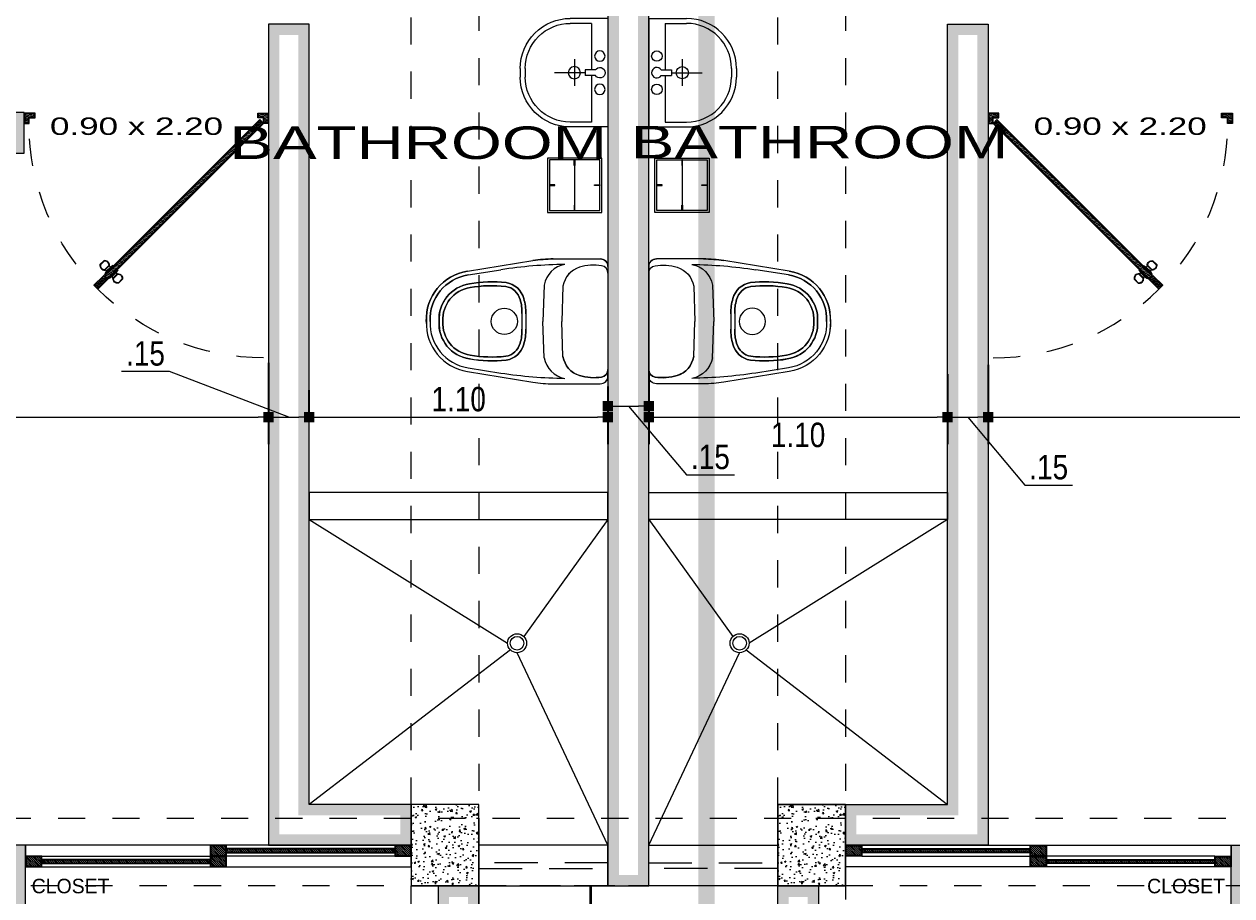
# Model space of a CAD drawing. Header units: millimetres. Extents: x 1555 to 3397, y 790 to 1592.
# Drawn here: x 1658.92 to 1663.368, y 800.797 to 804.008 of the extents above; entities that cross this region are included whole.
import ezdxf
from ezdxf.enums import TextEntityAlignment as Align

# ---------------------------------------------------------------- set-up
doc = ezdxf.new("R2010")
doc.units = ezdxf.units.MM
for name, pattern in [('ACAD_ISO10W100', [18.5, 12, -3, 0.5, -3]), ('DASHDOT', [1, 0.5, -0.25, 0, -0.25]), ('HIDDEN2', [4.7625, 3.175, -1.5875]), ('RAYITAS', [0.375, 0.25, -0.125])]:
    doc.linetypes.add(name, pattern=pattern)
doc.layers.get('0').update_dxf_attribs({"lineweight": 5})
doc.layers.get('Defpoints').update_dxf_attribs({"lineweight": 5})
for name, color, linetype, lineweight in [('0-Columna', 253, 'Continuous', 13), ('0-Hach de Muro Alto', 145, 'Continuous', 5), ('0-Muro Alto', 145, 'Continuous', 5), ('02', 2, 'Continuous', 5), ('COTA', 250, 'Continuous', 9), ('COTA INTERIOE', 22, 'Continuous', 9), ('INFRA', 252, 'Continuous', 0), ('NOMBRES', 7, 'Continuous', 0), ('PROYECCION', 147, 'RAYITAS', 9), ('PUERTAS', 57, 'Continuous', 9), ('SIMBOLO CORTES', 10, 'DASHDOT', 5), ('TEXT2', 7, 'Continuous', 9), ('TEXTURAS ACHURADOS', 47, 'Continuous', 5), ('ventana alta', 141, 'HIDDEN2', 18)]:
    doc.layers.add(name, color=color, linetype=linetype, lineweight=lineweight)
for name, color, linetype, lineweight, true_color in [('1 numeracion puertas ventanas', 7, 'Continuous', 9, 0x504a45), ('APARATOS-SANITARIOS-02', 7, 'Continuous', 13, 0x474e45), ('HALL DE CLOSET', 7, 'Continuous', 5, 0x474e45), ('PISO', 7, 'Continuous', 9, 0x919479), ('PROYECCION DE VIGA', 7, 'HIDDEN2', 9, 0xd4bc9d), ('PUERTAS 02', 7, 'Continuous', 5, 0x764e52), ('RELLENO DE MURO CORTE', 7, 'Continuous', 5, 0x5b605f)]:
    doc.layers.add(name, color=color, linetype=linetype, lineweight=lineweight, true_color=true_color)
doc.styles.add('DETALLES', font='techl___.ttf')
doc.styles.add('ROMAND', font='', dxfattribs={"height": 2})
doc.styles.add('TEXTO-AMBIENTES', font='GOTHIC.TTF', dxfattribs={"width": 1.5, "height": 0.125})
doc.styles.get('ROMAND').set_extended_font_data('Air Conditioner')
doc.dimstyles.new('50$0', dxfattribs={"dimscale": 0, "dimtxt": 0.09, "dimasz": 0.038, "dimexe": 0.1, "dimexo": 0.05, "dimgap": 0.02, "dimtad": 2, "dimtih": 1, "dimtoh": 1, "dimlfac": -1, "dimzin": 4, "dimdsep": 46, "dimtxsty": 'DETALLES', "dimblk": 'BOXFILLED', "dimcen": 2.5, "dimclrd": 256, "dimclre": 256, "dimclrt": 256, "dimazin": 0, "dimtfac": 1, "dimtmove": 0, "dimatfit": 2, "dimldrblk": 'DOT', "dimfxl": 0.2, "dimfxlon": 1, "dimtolj": 1, "dimtzin": 0, "dimlwd": -1, "dimarcsym": 0})
pattern_1 = [(315, (2541.9403627, 1740.201498), (-0.003535533906, -0.003535533906), [])]
pattern_2 = [(135, (2539.854621, 2397.287811), (0.003535533906, 0.003535533906), [])]
pattern_3 = [(315, (2542.6203627, 1740.201498), (-0.003535533906, -0.003535533906), [])]
pattern_4 = [(315, (2543.3003627, 1740.241498), (-0.003535533906, -0.003535533906), [])]

# ---------------------------------------------------------------- blocks, each defined once
blk = doc.blocks.new('A$C4689712F')
at = {"layer": 'RELLENO DE MURO CORTE'}
h = blk.add_hatch(dxfattribs=at)
h.set_pattern_fill('_USER', color=256, scale=0.004, angle=195, style=0, pattern_type=0)
h.set_pattern_definition([(195, (-171.6748232, -35.353283), (0.00103527618, -0.003863703305), [])])
h.paths.add_polyline_path([(0.4187, 0.0546), (0.4045, 0.0404), (0.4399, 0.0051), (0.454, 0.0192)])
edge = h.paths.add_edge_path()
edge.add_arc((0.454, 0.0192), 0.864, 135.6632, 136.3264)
edge.add_line((-0.1709, 0.6158), (-0.1357, 0.5806))
edge.add_line((-0.1357, 0.5806), (-0.1215, 0.5948))
edge.add_line((-0.1215, 0.5948), (-0.1569, 0.6301))
edge.add_line((-0.1569, 0.6301), (-0.164, 0.623))
h = blk.add_hatch(dxfattribs=at)
h.set_pattern_fill('_USER', color=256, scale=0.005, angle=195, style=0, pattern_type=0)
h.set_pattern_definition([(195, (-171.674823, -35.353283), (0.00129409523, -0.00482962913), [])])
h.paths.add_polyline_path([(-0.1215, 0.5905), (-0.1314, 0.5806), (0.4045, 0.0447), (0.4144, 0.0546)])
h = blk.add_hatch(dxfattribs=at)
h.set_pattern_fill('_USER', color=256, scale=0.005, angle=195, style=0, pattern_type=0)
h.set_pattern_definition([(195, (-171.667752, -35.346212), (0.00129409523, -0.00482962913), [])])
h.paths.add_polyline_path([(0.4695, 0.0167), (0.4565, 0.0167), (0.4565, -0.0033), (0.4345, -0.0033), (0.4345, -0.0163), (0.4695, -0.0163)])
h.paths.add_polyline_path([(-0.4255, 0.0167), (-0.4125, 0.0167), (-0.4125, -0.0033), (-0.3905, -0.0033), (-0.3905, -0.0163), (-0.4255, -0.0163)])
at = {"layer": 'PUERTAS', "linetype": 'HIDDEN2', "ltscale": 0.012}
blk.add_lwpolyline([(0.454, 0.8832, 0.414214), (-0.41, 0.0192), (-0.41, -0.0008), (-0.41, -0.0008)], format="xyb", dxfattribs=at)
at = {"layer": 'PUERTAS'}
for points in [[(-0.1215, 0.5948), (-0.1357, 0.5806), (0.4045, 0.0404), (0.4187, 0.0546)], [(-0.0834, 0.5591), (-0.1147, 0.5904), (-0.116, 0.5892), (-0.0847, 0.5579)], [(-0.105, 0.5845), (-0.1147, 0.5904), (-0.0834, 0.5591), (-0.0894, 0.5689)], [(-0.0853, 0.5742), (-0.0997, 0.5886), (-0.1044, 0.5839), (-0.09, 0.5695)], [(-0.1001, 0.5425), (-0.1314, 0.5738), (-0.1301, 0.5751), (-0.0988, 0.5438)], [(-0.1254, 0.5641), (-0.1314, 0.5738), (-0.1001, 0.5425), (-0.1098, 0.5485)], [(-0.1151, 0.5444), (-0.1295, 0.5588), (-0.1248, 0.5635), (-0.1104, 0.5491)], [(-0.428, 0.0192), (-0.41, 0.0192), (-0.41, -0.0008), (-0.388, -0.0008), (-0.388, -0.0188), (-0.428, -0.0188)], [(0.472, 0.0192), (0.454, 0.0192), (0.454, -0.0008), (0.432, -0.0008), (0.432, -0.0188), (0.472, -0.0188)]]:
    blk.add_lwpolyline(points, close=True, dxfattribs=at)
for points in [[(-0.0801, 0.6078, 0.478386), (-0.1011, 0.59), (-0.0839, 0.5727, 0.478386), (-0.066, 0.5938)], [(-0.1487, 0.5392, -0.478386), (-0.1309, 0.5602), (-0.1137, 0.543, -0.478386), (-0.1347, 0.5251)]]:
    blk.add_lwpolyline(points, format="xyb", close=True, dxfattribs=at)
at = {"layer": 'RELLENO DE MURO CORTE'}
for points in [[(-0.1569, 0.6301), (-0.164, 0.623, 0.002894), (-0.1709, 0.6158), (-0.1357, 0.5806), (-0.1215, 0.5948)], [(-0.081, 0.6062, 0.455015), (-0.0993, 0.5907), (-0.0831, 0.5745, 0.455015), (-0.0677, 0.5929)], [(-0.1471, 0.54, -0.455015), (-0.1316, 0.5584), (-0.1154, 0.5422, -0.455015), (-0.1338, 0.5268)]]:
    blk.add_lwpolyline(points, format="xyb", close=True, dxfattribs=at)
for points in [[(-0.1215, 0.5905), (-0.1314, 0.5806), (0.4045, 0.0447), (0.4144, 0.0546)], [(0.4187, 0.0546), (0.4045, 0.0404), (0.4399, 0.0051), (0.454, 0.0192)], [(-0.4255, 0.0167), (-0.4125, 0.0167), (-0.4125, -0.0033), (-0.3905, -0.0033), (-0.3905, -0.0163), (-0.4255, -0.0163)], [(0.4695, 0.0167), (0.4565, 0.0167), (0.4565, -0.0033), (0.4345, -0.0033), (0.4345, -0.0163), (0.4695, -0.0163)]]:
    blk.add_lwpolyline(points, close=True, dxfattribs=at)
blk = doc.blocks.new('A$C636160EE')
at = {"layer": 'APARATOS-SANITARIOS-02'}
for p, q in [((-0.2017, 0.2411), (-0.2017, 0.1022)), ((0.1983, 0.2411), (-0.2017, 0.2411)), ((-0.2017, 0.2411), (-0.2017, 0.1022)), ((0.1983, 0.2411), (-0.2017, 0.2411)), ((0.1983, 0.2411), (0.1983, 0.1022)), ((0.1983, 0.2411), (0.1983, 0.1022)), ((-0.0117, 0.1803), (-0.1834, 0.1803)), ((-0.1834, 0.1803), (-0.1834, 0.1022)), ((-0.0117, 0.1803), (-0.1834, 0.1803)), ((-0.1834, 0.1803), (-0.1834, 0.1022)), ((-0.0117, 0.1946), (-0.0117, 0.1573)), ((-0.0117, 0.1946), (-0.0117, 0.1573)), ((0.0083, 0.1946), (0.0083, 0.1573)), ((0.0083, 0.1946), (0.0083, 0.1573)), ((0.1801, 0.1803), (0.0083, 0.1803)), ((0.1801, 0.1803), (0.0083, 0.1803)), ((0.1801, 0.1803), (0.1801, 0.1022)), ((0.1801, 0.1803), (0.1801, 0.1022)), ((0.0083, 0.1573), (-0.0117, 0.1573)), ((0.0083, 0.1573), (-0.0117, 0.1573)), ((-0.0017, 0.1573), (-0.0017, 0.0436)), ((-0.0017, 0.1573), (-0.0017, 0.0436)), ((0.0476, 0.1173), (-0.0506, 0.1173)), ((0.0476, 0.1173), (-0.0506, 0.1173)), ((0.0143, -0.0635), (-0.0177, -0.0635)), ((0.0143, -0.0635), (-0.0177, -0.0635)), ((0.0143, -0.0818), (-0.0177, -0.0818)), ((0.0143, -0.0818), (-0.0177, -0.0818))]:
    blk.add_line(p, q, dxfattribs=at)
for centre, radius in [((-0.063, 0.2111), 0.0193), ((-0.063, 0.2111), 0.0193), ((0.0596, 0.2111), 0.0193), ((0.0596, 0.2111), 0.0193), ((-0.0017, 0.1173), 0.0225), ((-0.0017, 0.1173), 0.0225)]:
    blk.add_circle(centre, radius, dxfattribs=at)
for centre, radius, start, end in [((-0.0017, 0.2111), 0.0193, 301.3084, 238.6916), ((-0.0017, 0.2111), 0.0193, 301.3084, 238.6916), ((-0.0177, 0.1022), 0.184, 180, 270), ((-0.0177, 0.1022), 0.184, 180, 270), ((-0.0177, 0.1022), 0.1657, 180, 270), ((-0.0177, 0.1022), 0.1657, 180, 270), ((0.0143, 0.1022), 0.184, 270, 0), ((0.0143, 0.1022), 0.1657, 270, 0), ((0.0143, 0.1022), 0.184, 270, 0), ((0.0143, 0.1022), 0.1657, 270, 0)]:
    blk.add_arc(centre, radius, start, end, dxfattribs=at)
blk = doc.blocks.new('A$C16A53140')
at = {"layer": 'APARATOS-SANITARIOS-02'}
for p, q in [((-0.2054, 0.5378), (-0.181, 0.5378)), ((-0.181, 0.5378), (0.1737, 0.5378)), ((-0.181, 0.5378), (0.1737, 0.5378)), ((0.1981, 0.5378), (0.1737, 0.5378)), ((-0.2337, 0.3363), (-0.2337, 0.5095)), ((0.2263, 0.3363), (0.2263, 0.5095)), ((-0.1336, 0.3721), (-0.0037, 0.3676)), ((0.1263, 0.3721), (-0.0037, 0.3676)), ((-0.1375, 0.303), (-0.0037, 0.2984)), ((0.1302, 0.303), (-0.0037, 0.2984)), ((-0.1886, 0.0203), (-0.2276, 0.261)), ((-0.0318, 0.235), (-0.0037, 0.235)), ((-0.0037, 0.235), (0.0245, 0.235)), ((0.1812, 0.0203), (0.2203, 0.261)), ((-0.0321, 0.2209), (0.0248, 0.2209)), ((-0.1746, 0.0225), (-0.1941, 0.1429)), ((0.1673, 0.0225), (0.1868, 0.1429))]:
    blk.add_line(p, q, dxfattribs=at)
for points in [[(-0.0037, -0.1312, -0.382405), (-0.1886, 0.0203), (-0.2276, 0.261, -0.040213), (-0.2337, 0.3363), (-0.2337, 0.5095, -0.414214), (-0.2054, 0.5378), (-0.181, 0.5378)], [(-0.181, 0.5378, 0.364314), (-0.2088, 0.5144, 0.112271), (-0.2033, 0.433, 0.278416), (-0.1336, 0.3721), (-0.0037, 0.3676)], [(-0.0037, -0.1312, 0.382405), (0.1812, 0.0203), (0.2203, 0.261, 0.040213), (0.2263, 0.3363), (0.2263, 0.5095, 0.414214), (0.1981, 0.5378), (0.1737, 0.5378)], [(0.1737, 0.5378, -0.364314), (0.2015, 0.5144, -0.112271), (0.196, 0.433, -0.278416), (0.1263, 0.3721), (-0.0037, 0.3676)], [(-0.0037, -0.117, -0.383569), (-0.1746, 0.0225), (-0.1941, 0.1429)], [(-0.0037, -0.117, 0.383569), (0.1673, 0.0225), (0.1868, 0.1429)]]:
    blk.add_lwpolyline(points, format="xyb", dxfattribs=at)
for points in [[(-0.1375, 0.303), (-0.0037, 0.2984)], [(0.1302, 0.303), (-0.0037, 0.2984)]]:
    blk.add_lwpolyline(points, dxfattribs=at)
for points in [[(-0.0037, -0.0842, -0.3863), (-0.1421, 0.0275, -0.069564), (-0.1464, 0.1631, -0.301962), (-0.0877, 0.2276, -0.087243), (-0.0318, 0.235), (-0.0037, 0.235), (0.0245, 0.235, -0.087243), (0.0804, 0.2276, -0.301962), (0.1391, 0.1631, -0.069564), (0.1348, 0.0275, -0.3863)], [(-0.0037, -0.07, -0.388576), (-0.1281, 0.0298, -0.069453), (-0.1324, 0.1613, -0.302408), (-0.0838, 0.2141, -0.08847), (-0.0321, 0.2209), (0.0248, 0.2209, -0.08847), (0.0765, 0.2141, -0.302408), (0.1251, 0.1613, -0.069453), (0.1208, 0.0298, -0.388576)]]:
    blk.add_lwpolyline(points, format="xyb", close=True, dxfattribs=at)
blk.add_circle((-0.0037, 0.1561), 0.0484, dxfattribs=at)
blk.add_circle((-0.0037, 0.1561), 0.0484, dxfattribs=at)
for centre, radius, start, end in [((-0.2054, 0.5095), 0.0282, 90, 180), ((-0.181, 0.5095), 0.0282, 90, 170.0695), ((0.1737, 0.5095), 0.0282, 9.9305, 90), ((0.1981, 0.5095), 0.0282, 0, 90), ((-0.0271, 0.4858), 0.1839, 171.0536, 196.677), ((0.0198, 0.4858), 0.1839, 343.323, 8.9464), ((-0.118, 0.4603), 0.0896, 197.721, 259.9531), ((0.1106, 0.4603), 0.0896, 280.0469, 342.279), ((-0.1213, 0.3954), 0.0938, 190.1726, 260.0286), ((1.5761, 0.4075), 1.7899, 180.9172, 188.4996), ((-0.1213, 0.3954), 0.0938, 190.1726, 260.0286), ((1.5761, 0.4075), 1.7899, 180.9172, 188.4996), ((0.114, 0.3954), 0.0938, 279.9714, 349.8274), ((0.114, 0.3954), 0.0938, 279.9714, 349.8274), ((-1.5835, 0.4075), 1.7899, 351.5004, 359.0828), ((-1.5835, 0.4075), 1.7899, 351.5004, 359.0828), ((0.2368, 0.3363), 0.4704, 180, 189.2113), ((-0.2441, 0.3363), 0.4704, 350.7887, 0), ((-0.0685, 0.1512), 0.0788, 104.1018, 171.3111), ((-0.0387, 0.0724), 0.1628, 87.5575, 107.5015), ((0.0314, 0.0724), 0.1628, 72.4985, 92.4425), ((0.0612, 0.1512), 0.0788, 8.6889, 75.8982), ((-0.0685, 0.1512), 0.0647, 103.7408, 171.0438), ((-0.0387, 0.0724), 0.1487, 87.4441, 107.6672), ((0.0314, 0.0724), 0.1487, 72.3328, 92.5559), ((0.0612, 0.1512), 0.0647, 8.9562, 76.2592), ((0.3405, 0.1108), 0.4897, 173.8689, 189.7863), ((0.3405, 0.1108), 0.4756, 173.9085, 189.8005), ((-0.3479, 0.1108), 0.4756, 350.1995, 6.0915), ((-0.3479, 0.1108), 0.4897, 350.2137, 6.1311), ((-0.0115, 0.0478), 0.1791, 188.8141, 272.5226), ((-0.0115, 0.0478), 0.165, 188.7975, 272.7385), ((-0.0114, 0.0479), 0.1323, 188.848, 273.3342), ((-0.0114, 0.0479), 0.1182, 188.7932, 273.7329), ((0.004, 0.0479), 0.1182, 266.2671, 351.2068), ((0.004, 0.0479), 0.1323, 266.6658, 351.152), ((0.0042, 0.0478), 0.165, 267.2615, 351.2025), ((0.0042, 0.0478), 0.1791, 267.4774, 351.1859)]:
    blk.add_arc(centre, radius, start, end, dxfattribs=at)
blk = doc.blocks.new('TACHO DE BASURA')
blk.add_line((300.6657, 262.6023), (300.6657, 262.7483))
for points in [[(300.5657, 262.7753), (300.7657, 262.7753), (300.7657, 262.5753), (300.5657, 262.5753)], [(300.5727, 262.7683), (300.7587, 262.7683), (300.7587, 262.5823), (300.5727, 262.5823)], [(300.6669, 262.7683), (300.6669, 262.7483), (300.6646, 262.7483), (300.6646, 262.7683)], [(300.5727, 262.6765), (300.5927, 262.6765), (300.5927, 262.6742), (300.5727, 262.6742)], [(300.7587, 262.6765), (300.7387, 262.6765), (300.7387, 262.6742), (300.7587, 262.6742)], [(300.6669, 262.5823), (300.6669, 262.6023), (300.6646, 262.6023), (300.6646, 262.5823)]]:
    blk.add_lwpolyline(points, close=True)
blk = doc.blocks.new('_BOXFILLED')
at = {"color": 0, "linetype": 'ByBlock'}
blk.add_line((-0.5, 0), (-1, 0), dxfattribs=at)
blk.add_solid([(-0.5, 0.5), (0.5, 0.5), (-0.5, -0.5), (0.5, -0.5)], dxfattribs=at)
blk = doc.blocks.new('*D560')
at = {"layer": 'COTA INTERIOE', "lineweight": -2, "transparency": 16777216}
for p, q in [((1656.7952, 802.7603), (1656.7952, 802.4603)), ((1659.8202, 802.7603), (1659.8202, 802.4603))]:
    blk.add_line(p, q, dxfattribs=at)
at = {"layer": 'COTA INTERIOE', "transparency": 16777216}
blk.add_line((1656.8332, 802.5603), (1659.7822, 802.5603), dxfattribs=at)
at = {"layer": 'Defpoints', "color": 0, "transparency": 16777216}
for p in [(1656.7952, 802.8926), (1659.8202, 802.8926), (1659.8202, 802.5603)]:
    blk.add_point(p, dxfattribs=at)
at = {"layer": 'COTA INTERIOE', "transparency": 16777216, "xscale": 0.038, "yscale": 0.038, "zscale": 0.038, "rotation": 180}
blk.add_blockref('_BOXFILLED', (1656.7952, 802.5603), dxfattribs=at)
at = {"layer": 'COTA INTERIOE', "transparency": 16777216, "xscale": 0.038, "yscale": 0.038, "zscale": 0.038}
blk.add_blockref('_BOXFILLED', (1659.8202, 802.5603), dxfattribs=at)
at = {"layer": 'COTA INTERIOE', "transparency": 16777216, "insert": (1658.3077, 802.4933), "char_height": 0.09, "attachment_point": 5, "style": 'DETALLES'}
blk.add_mtext('\\A1;3.0250', dxfattribs=at)
blk = doc.blocks.new('_Dot')
at = {"layer": '02', "color": 0, "lineweight": -2}
blk.add_line((-0.5, 0), (-1, 0), dxfattribs=at)
at = {"layer": '02', "color": 0, "const_width": 0.5}
blk.add_lwpolyline([(-0.25, 0, 1), (0.25, 0, 1)], format="xyb", close=True, dxfattribs=at)
blk = doc.blocks.new('*D561')
at = {"layer": 'COTA INTERIOE', "lineweight": -2, "transparency": 16777216}
for p, q in [((1659.8202, 802.7603), (1659.8202, 802.4603)), ((1659.9702, 802.5603), (1659.9702, 802.6603))]:
    blk.add_line(p, q, dxfattribs=at)
at = {"layer": 'COTA INTERIOE', "transparency": 16777216}
for p, q in [((1659.4552, 802.7286), (1659.2787, 802.7286)), ((1659.8952, 802.5603), (1659.4552, 802.7286)), ((1659.8582, 802.5603), (1659.9322, 802.5603))]:
    blk.add_line(p, q, dxfattribs=at)
at = {"layer": 'Defpoints', "color": 0, "transparency": 16777216}
for p in [(1659.8202, 802.8926), (1659.9702, 802.5603), (1659.9702, 802.5551)]:
    blk.add_point(p, dxfattribs=at)
at = {"layer": 'COTA INTERIOE', "transparency": 16777216, "xscale": 0.038, "yscale": 0.038, "zscale": 0.038, "rotation": 180}
blk.add_blockref('_BOXFILLED', (1659.8202, 802.5603), dxfattribs=at)
at = {"layer": 'COTA INTERIOE', "transparency": 16777216, "xscale": 0.038, "yscale": 0.038, "zscale": 0.038}
blk.add_blockref('_BOXFILLED', (1659.9702, 802.5603), dxfattribs=at)
at = {"layer": 'COTA INTERIOE', "transparency": 16777216, "insert": (1659.367, 802.7946), "char_height": 0.09, "attachment_point": 5, "style": 'DETALLES'}
blk.add_mtext('\\A1;.15', dxfattribs=at)
blk = doc.blocks.new('*D562')
at = {"layer": 'COTA INTERIOE', "lineweight": -2, "transparency": 16777216}
for p, q in [((1659.9702, 802.5603), (1659.9702, 802.6603)), ((1661.0702, 802.6331), (1661.0702, 802.4603))]:
    blk.add_line(p, q, dxfattribs=at)
at = {"layer": 'COTA INTERIOE', "transparency": 16777216}
blk.add_line((1660.0082, 802.5603), (1661.0322, 802.5603), dxfattribs=at)
at = {"layer": 'Defpoints', "color": 0, "transparency": 16777216}
for p in [(1661.0702, 802.6831), (1659.9702, 802.5551), (1661.0702, 802.5603)]:
    blk.add_point(p, dxfattribs=at)
at = {"layer": 'COTA INTERIOE', "transparency": 16777216, "xscale": 0.038, "yscale": 0.038, "zscale": 0.038, "rotation": 180}
blk.add_blockref('_BOXFILLED', (1659.9702, 802.5603), dxfattribs=at)
at = {"layer": 'COTA INTERIOE', "transparency": 16777216, "xscale": 0.038, "yscale": 0.038, "zscale": 0.038}
blk.add_blockref('_BOXFILLED', (1661.0702, 802.5603), dxfattribs=at)
at = {"layer": 'COTA INTERIOE', "transparency": 16777216, "insert": (1660.5202, 802.6262), "char_height": 0.09, "attachment_point": 5, "style": 'DETALLES'}
blk.add_mtext('\\A1;1.10', dxfattribs=at)
blk = doc.blocks.new('*D563')
at = {"layer": 'COTA INTERIOE', "lineweight": -2, "transparency": 16777216}
for p, q in [((1661.2202, 802.7207), (1661.2202, 802.5009)), ((1661.0702, 802.6737), (1661.0702, 802.5009))]:
    blk.add_line(p, q, dxfattribs=at)
at = {"layer": 'COTA INTERIOE', "transparency": 16777216}
for p, q in [((1661.1082, 802.6009), (1661.1822, 802.6009)), ((1661.1452, 802.6009), (1661.3592, 802.3473)), ((1661.3592, 802.3473), (1661.5357, 802.3473))]:
    blk.add_line(p, q, dxfattribs=at)
at = {"layer": 'Defpoints', "color": 0, "transparency": 16777216}
for p in [(1661.2202, 802.7707), (1661.0702, 802.7237), (1661.2202, 802.6009)]:
    blk.add_point(p, dxfattribs=at)
at = {"layer": 'COTA INTERIOE', "transparency": 16777216, "xscale": 0.038, "yscale": 0.038, "zscale": 0.038, "rotation": 180}
blk.add_blockref('_BOXFILLED', (1661.0702, 802.6009), dxfattribs=at)
at = {"layer": 'COTA INTERIOE', "transparency": 16777216, "xscale": 0.038, "yscale": 0.038, "zscale": 0.038}
blk.add_blockref('_BOXFILLED', (1661.2202, 802.6009), dxfattribs=at)
at = {"layer": 'COTA INTERIOE', "transparency": 16777216, "insert": (1661.4474, 802.4133), "char_height": 0.09, "attachment_point": 5, "style": 'DETALLES'}
blk.add_mtext('\\A1;.15', dxfattribs=at)
blk = doc.blocks.new('*D564')
at = {"layer": 'COTA INTERIOE', "lineweight": -2, "transparency": 16777216}
for p, q in [((1662.3202, 802.7184), (1662.3202, 802.4603)), ((1661.2202, 802.6801), (1661.2202, 802.4603))]:
    blk.add_line(p, q, dxfattribs=at)
at = {"layer": 'COTA INTERIOE', "transparency": 16777216}
blk.add_line((1661.2582, 802.5603), (1662.2822, 802.5603), dxfattribs=at)
at = {"layer": 'Defpoints', "color": 0, "transparency": 16777216}
for p in [(1661.2202, 802.7301), (1662.3202, 802.7684), (1662.3202, 802.5603)]:
    blk.add_point(p, dxfattribs=at)
at = {"layer": 'COTA INTERIOE', "transparency": 16777216, "xscale": 0.038, "yscale": 0.038, "zscale": 0.038, "rotation": 180}
blk.add_blockref('_BOXFILLED', (1661.2202, 802.5603), dxfattribs=at)
at = {"layer": 'COTA INTERIOE', "transparency": 16777216, "xscale": 0.038, "yscale": 0.038, "zscale": 0.038}
blk.add_blockref('_BOXFILLED', (1662.3202, 802.5603), dxfattribs=at)
at = {"layer": 'COTA INTERIOE', "transparency": 16777216, "insert": (1661.7702, 802.4944), "char_height": 0.09, "attachment_point": 5, "style": 'DETALLES'}
blk.add_mtext('\\A1;1.10', dxfattribs=at)
blk = doc.blocks.new('*D565')
at = {"layer": 'COTA INTERIOE', "lineweight": -2, "transparency": 16777216}
for p, q in [((1662.4702, 802.7531), (1662.4702, 802.4603)), ((1662.3202, 802.7184), (1662.3202, 802.4603))]:
    blk.add_line(p, q, dxfattribs=at)
at = {"layer": 'COTA INTERIOE', "transparency": 16777216}
for p, q in [((1662.3582, 802.5603), (1662.4322, 802.5603)), ((1662.3952, 802.5603), (1662.6049, 802.3095)), ((1662.6049, 802.3095), (1662.7814, 802.3095))]:
    blk.add_line(p, q, dxfattribs=at)
at = {"layer": 'Defpoints', "color": 0, "transparency": 16777216}
for p in [(1662.4702, 802.8031), (1662.3202, 802.7684), (1662.4702, 802.5603)]:
    blk.add_point(p, dxfattribs=at)
at = {"layer": 'COTA INTERIOE', "transparency": 16777216, "xscale": 0.038, "yscale": 0.038, "zscale": 0.038, "rotation": 180}
blk.add_blockref('_BOXFILLED', (1662.3202, 802.5603), dxfattribs=at)
at = {"layer": 'COTA INTERIOE', "transparency": 16777216, "xscale": 0.038, "yscale": 0.038, "zscale": 0.038}
blk.add_blockref('_BOXFILLED', (1662.4702, 802.5603), dxfattribs=at)
at = {"layer": 'COTA INTERIOE', "transparency": 16777216, "insert": (1662.6932, 802.3755), "char_height": 0.09, "attachment_point": 5, "style": 'DETALLES'}
blk.add_mtext('\\A1;.15', dxfattribs=at)
blk = doc.blocks.new('*D566')
at = {"layer": 'COTA INTERIOE', "lineweight": -2, "transparency": 16777216}
for p, q in [((1662.4702, 802.7531), (1662.4702, 802.4603)), ((1665.4952, 802.7603), (1665.4952, 802.4603))]:
    blk.add_line(p, q, dxfattribs=at)
at = {"layer": 'COTA INTERIOE', "transparency": 16777216}
blk.add_line((1662.5082, 802.5603), (1665.4572, 802.5603), dxfattribs=at)
at = {"layer": 'Defpoints', "color": 0, "transparency": 16777216}
for p in [(1665.4952, 802.8926), (1662.4702, 802.8031), (1665.4952, 802.5603)]:
    blk.add_point(p, dxfattribs=at)
at = {"layer": 'COTA INTERIOE', "transparency": 16777216, "xscale": 0.038, "yscale": 0.038, "zscale": 0.038, "rotation": 180}
blk.add_blockref('_BOXFILLED', (1662.4702, 802.5603), dxfattribs=at)
at = {"layer": 'COTA INTERIOE', "transparency": 16777216, "xscale": 0.038, "yscale": 0.038, "zscale": 0.038}
blk.add_blockref('_BOXFILLED', (1665.4952, 802.5603), dxfattribs=at)
at = {"layer": 'COTA INTERIOE', "transparency": 16777216, "insert": (1663.9827, 802.4933), "char_height": 0.09, "attachment_point": 5, "style": 'DETALLES'}
blk.add_mtext('\\A1;3.0250', dxfattribs=at)

msp = doc.modelspace()

# ---------------------------------------------------------------- hatches: boundary and pattern name
at = {"layer": 'HALL DE CLOSET', "linetype": 'Continuous'}
h = msp.add_hatch(dxfattribs=at)
h.set_pattern_fill('_USER', color=256, scale=0.005, angle=585, style=0, pattern_type=0)
h.set_pattern_definition(pattern_2)
h.paths.add_polyline_path([(1658.98718, 800.92872), (1658.98718, 800.91772), (1659.60318, 800.91772), (1659.60318, 800.92872)])
h.paths.add_polyline_path([(1660.28318, 800.95772), (1660.28318, 800.96872), (1659.66718, 800.96872), (1659.66718, 800.95772)])
h = msp.add_hatch(dxfattribs=at)
h.set_pattern_fill('_USER', color=256, scale=0.005, angle=585, style=0, pattern_type=0)
h.set_pattern_definition(pattern_2)
h.paths.add_polyline_path([(1659.60768, 800.94572), (1659.60768, 800.98072), (1659.66268, 800.98072), (1659.66268, 800.94572)])
h = msp.add_hatch(dxfattribs=at)
h.set_pattern_fill('_USER', color=256, scale=0.005, angle=585, style=0, pattern_type=0)
h.set_pattern_definition(pattern_2)
h.paths.add_polyline_path([(1663.30318, 800.92872), (1663.30318, 800.91772), (1662.68718, 800.91772), (1662.68718, 800.92872)])
h.paths.add_polyline_path([(1662.00718, 800.95772), (1662.00718, 800.96872), (1662.62318, 800.96872), (1662.62318, 800.95772)])
h = msp.add_hatch(dxfattribs=at)
h.set_pattern_fill('_USER', color=256, scale=0.005, angle=585, style=0, pattern_type=0)
h.set_pattern_definition(pattern_2)
h.paths.add_polyline_path([(1662.68268, 800.94572), (1662.68268, 800.98072), (1662.62768, 800.98072), (1662.62768, 800.94572)])
h = msp.add_hatch(dxfattribs=at)
h.set_pattern_fill('_USER', color=256, scale=0.005, angle=585, style=0, pattern_type=0)
h.set_pattern_definition(pattern_3)
h.paths.add_polyline_path([(1659.60768, 800.90572), (1659.60768, 800.94072), (1659.66268, 800.94072), (1659.66268, 800.90572)])
h = msp.add_hatch(dxfattribs=at)
h.set_pattern_fill('_USER', color=256, scale=0.005, angle=585, style=0, pattern_type=0)
h.set_pattern_definition(pattern_3)
h.paths.add_polyline_path([(1662.68268, 800.90572), (1662.68268, 800.94072), (1662.62768, 800.94072), (1662.62768, 800.90572)])
at = {"layer": 'INFRA', "linetype": 'Continuous'}
h = msp.add_hatch(dxfattribs=at)
h.set_pattern_fill('_USER', color=256, scale=0.005, angle=585, style=0, pattern_type=0)
h.set_pattern_definition(pattern_4)
h.paths.add_polyline_path([(1660.28768, 800.94572), (1660.28768, 800.98072), (1660.34268, 800.98072), (1660.34268, 800.94572)])
h = msp.add_hatch(dxfattribs=at)
h.set_pattern_fill('_USER', color=256, scale=0.005, angle=585, style=0, pattern_type=0)
h.set_pattern_definition(pattern_4)
h.paths.add_polyline_path([(1662.00268, 800.94572), (1662.00268, 800.98072), (1661.94768, 800.98072), (1661.94768, 800.94572)])
h = msp.add_hatch(dxfattribs=at)
h.set_pattern_fill('_USER', color=256, scale=0.005, angle=585, style=0, pattern_type=0)
h.set_pattern_definition(pattern_1)
h.paths.add_polyline_path([(1658.92768, 800.90572), (1658.92768, 800.94072), (1658.98268, 800.94072), (1658.98268, 800.90572)])
h = msp.add_hatch(dxfattribs=at)
h.set_pattern_fill('_USER', color=256, scale=0.005, angle=585, style=0, pattern_type=0)
h.set_pattern_definition(pattern_1)
h.paths.add_polyline_path([(1663.36268, 800.90572), (1663.36268, 800.94072), (1663.30768, 800.94072), (1663.30768, 800.90572)])
at = {"layer": 'TEXTURAS ACHURADOS'}
h = msp.add_hatch(dxfattribs=at)
h.set_pattern_fill('CONCRET3', color=256, scale=0.00882, angle=360, pattern_type=2)
h.set_pattern_definition([(50, (1706.1599, 769.234366), (0.06326235, -0.00553474), [0.006615, -0.072765]), (355, (1706.1599, 769.234366), (-0.01223787, 0.066343346), [0.005292, -0.058212]), (100.4514, (1706.16517, 769.233904), (0.05102453, 0.06080857), [0.005621885, -0.061840734]), (46.1842, (1706.1599, 769.252006), (0.09413066, -0.01459878), [0.0099225, -0.1091475]), (96.6356, (1706.16774, 769.25079), (0.08243725, 0.0859172), [0.00843283, -0.09276109]), (351.1842, (1706.1599, 769.25201), (0.08243718, 0.08591726), [0.007938, -0.087318]), (21, (1706.16872, 769.247596), (0.0526472, -0.035510986), [0.006615, -0.072765]), (326, (1706.16872, 769.247596), (0.02146041, 0.063958234), [0.005292, -0.058212]), (71.4514, (1706.173107, 769.244636), (0.074107636, 0.02844719), [0.005621885, -0.061840734]), (37.5, (1706.1599, 769.234366), (0.001072499, 0.029361238), [0, -0.0575064, 0, -0.059094, 0, -0.0584325]), (7.5, (1706.1599, 769.234366), (0.023202733, 0.034787113), [0, -0.0336924, 0, -0.0561834, 0, -0.0222705]), (327.5, (1706.14023, 769.234366), (0.047083139, -0.00198934), [0, -0.02205, 0, -0.068796, 0, -0.091287]), (317.5, (1706.13141, 769.234366), (0.05143702, 0.00882926), [0, -0.028665, 0, -0.0456876, 0, -0.064827])])
h.paths.add_polyline_path([(1660.34518, 801.13322), (1660.59518, 801.13322), (1660.59518, 800.83322), (1660.34518, 800.83322)])
h = msp.add_hatch(dxfattribs=at)
h.set_pattern_fill('CONCRET3', color=256, scale=0.00882, angle=360, pattern_type=2)
h.set_pattern_definition([(50, (1707.5099, 769.234366), (0.06326235, -0.00553474), [0.006615, -0.072765]), (355, (1707.5099, 769.234366), (-0.01223787, 0.066343346), [0.005292, -0.058212]), (100.4514, (1707.51517, 769.233904), (0.05102453, 0.06080857), [0.005621885, -0.061840734]), (46.1842, (1707.5099, 769.252006), (0.09413066, -0.01459878), [0.0099225, -0.1091475]), (96.6356, (1707.51774, 769.25079), (0.08243725, 0.0859172), [0.00843283, -0.09276109]), (351.1842, (1707.5099, 769.25201), (0.08243718, 0.08591726), [0.007938, -0.087318]), (21, (1707.51872, 769.247596), (0.0526472, -0.035510986), [0.006615, -0.072765]), (326, (1707.51872, 769.247596), (0.02146041, 0.063958234), [0.005292, -0.058212]), (71.4514, (1707.523107, 769.244636), (0.074107636, 0.02844719), [0.005621885, -0.061840734]), (37.5, (1707.5099, 769.234366), (0.001072499, 0.029361238), [0, -0.0575064, 0, -0.059094, 0, -0.0584325]), (7.5, (1707.5099, 769.234366), (0.023202733, 0.034787113), [0, -0.0336924, 0, -0.0561834, 0, -0.0222705]), (327.5, (1707.49023, 769.234366), (0.047083139, -0.00198934), [0, -0.02205, 0, -0.068796, 0, -0.091287]), (317.5, (1707.48141, 769.234366), (0.05143702, 0.00882926), [0, -0.028665, 0, -0.0456876, 0, -0.064827])])
h.paths.add_polyline_path([(1661.69518, 801.13322), (1661.94518, 801.13322), (1661.94518, 800.83322), (1661.69518, 800.83322)])

# ---------------------------------------------------------------- linework, layer by layer
at = {"layer": '0-Columna'}
for points in [[(1660.59518, 801.13322), (1660.34518, 801.13322), (1660.34518, 800.83322), (1660.59518, 800.83322)], [(1661.94518, 801.13322), (1661.69518, 801.13322), (1661.69518, 800.83322), (1661.94518, 800.83322)], [(1661.69518, 801.13322), (1661.94518, 801.13322), (1661.94518, 800.83322), (1661.69518, 800.83322)]]:
    msp.add_lwpolyline(points, close=True, dxfattribs=at)
at = {"layer": '0-Hach de Muro Alto', "const_width": 0.04}
for points in [[(1661.20018, 804.72822), (1661.67518, 804.72822), (1661.67518, 804.83822), (1661.20018, 804.83822), (1661.20018, 805.65322), (1662.20018, 805.65322), (1662.20018, 805.76322), (1660.09018, 805.76322), (1660.09018, 805.65322), (1661.09018, 805.65322), (1661.09018, 804.83822), (1660.61518, 804.83822), (1660.61518, 804.72822), (1661.09018, 804.72822), (1661.09018, 800.85322), (1661.20018, 800.85322)], [(1658.90018, 803.66322), (1656.77518, 803.66322), (1656.77518, 804.66322), (1656.66518, 804.66322), (1656.66518, 801.15322), (1656.77518, 801.15322), (1656.77518, 803.55322), (1658.90018, 803.55322)], [(1659.95018, 803.98822), (1659.84018, 803.98822), (1659.84018, 801.00322), (1660.32518, 801.00322), (1660.32518, 801.11322), (1659.95018, 801.11322)], [(1662.34018, 803.98822), (1662.45018, 803.98822), (1662.45018, 801.00322), (1661.96518, 801.00322), (1661.96518, 801.11322), (1662.34018, 801.11322)], [(1660.57518, 800.81322), (1660.46518, 800.81322), (1660.46518, 800.46322), (1658.90518, 800.46322), (1658.90518, 800.96322), (1658.79518, 800.96322), (1658.79518, 800.35322), (1660.57518, 800.35322)], [(1661.71518, 800.81322), (1661.82518, 800.81322), (1661.82518, 800.46322), (1663.38518, 800.46322), (1663.38518, 800.96322), (1663.49518, 800.96322), (1663.49518, 800.35322), (1661.71518, 800.35322)]]:
    msp.add_lwpolyline(points, close=True, dxfattribs=at)
at = {"layer": '0-Muro Alto'}
for p, q in [((1660.34518, 800.98322), (1658.92518, 800.98322)), ((1661.94518, 800.98322), (1663.36518, 800.98322)), ((1661.94518, 800.98322), (1663.36518, 800.98322))]:
    msp.add_line(p, q, dxfattribs=at)
for points in [[(1661.22018, 804.70822), (1661.69518, 804.70822), (1661.69518, 804.85822), (1661.22018, 804.85822), (1661.22018, 805.63322), (1662.22018, 805.63322), (1662.22018, 805.78322), (1660.07018, 805.78322), (1660.07018, 805.63322), (1661.07018, 805.63322), (1661.07018, 804.85822), (1660.59518, 804.85822), (1660.59518, 804.70822), (1661.07018, 804.70822), (1661.07018, 800.83322), (1661.22018, 800.83322)], [(1658.92018, 803.68322), (1656.79518, 803.68322), (1656.79518, 804.68322), (1656.64518, 804.68322), (1656.64518, 801.13322), (1656.79518, 801.13322), (1656.79518, 803.53322), (1658.92018, 803.53322)], [(1659.97018, 804.00822), (1659.82018, 804.00822), (1659.82018, 800.98322), (1660.34518, 800.98322), (1660.34518, 801.13322), (1659.97018, 801.13322)], [(1662.32018, 804.00822), (1662.47018, 804.00822), (1662.47018, 800.98322), (1661.94518, 800.98322), (1661.94518, 801.13322), (1662.32018, 801.13322)], [(1661.07018, 802.28322), (1659.97018, 802.28322), (1659.97018, 802.18322), (1661.07018, 802.18322)], [(1661.22018, 802.28322), (1662.32018, 802.28322), (1662.32018, 802.18322), (1661.22018, 802.18322)], [(1660.59518, 800.83322), (1660.44518, 800.83322), (1660.44518, 800.48322), (1658.92518, 800.48322), (1658.92518, 800.98322), (1658.77518, 800.98322), (1658.77518, 800.33322), (1660.59518, 800.33322)], [(1661.07018, 800.98322), (1660.59518, 800.98322), (1660.59518, 800.83322), (1661.07018, 800.83322)], [(1661.22018, 800.98322), (1661.69518, 800.98322), (1661.69518, 800.83322), (1661.22018, 800.83322)], [(1661.69518, 800.83322), (1661.84518, 800.83322), (1661.84518, 800.48322), (1663.36518, 800.48322), (1663.36518, 800.98322), (1663.51518, 800.98322), (1663.51518, 800.33322), (1661.69518, 800.33322)]]:
    msp.add_lwpolyline(points, close=True, dxfattribs=at)
at = {"layer": '1 numeracion puertas ventanas', "linetype": 'Continuous', "const_width": 0.0108}
msp.add_lwpolyline([(1661.00644, 800.44731), (1661.00644, 800.83322)], dxfattribs=at)
at = {"layer": 'COTA'}
for p, q in [((1660.34518, 800.98322), (1659.07518, 800.98322)), ((1661.94518, 800.98322), (1663.21518, 800.98322))]:
    msp.add_line(p, q, dxfattribs=at)
at = {"layer": 'INFRA', "linetype": 'Continuous'}
for points in [[(1659.66268, 800.98072), (1659.60768, 800.98072), (1659.60768, 800.94572), (1659.66268, 800.94572)], [(1662.62768, 800.98072), (1662.68268, 800.98072), (1662.68268, 800.94572), (1662.62768, 800.94572)], [(1659.66268, 800.94072), (1659.60768, 800.94072), (1659.60768, 800.90572), (1659.66268, 800.90572)], [(1662.62768, 800.94072), (1662.68268, 800.94072), (1662.68268, 800.90572), (1662.62768, 800.90572)]]:
    msp.add_lwpolyline(points, close=True, dxfattribs=at)
at = {"layer": 'PISO', "ltscale": 0.05}
for p, q in [((1659.97018, 802.18322), (1660.70043, 801.72746)), ((1661.07018, 802.18322), (1660.76017, 801.75221)), ((1661.22018, 802.18322), (1661.53019, 801.75221)), ((1662.32018, 802.18322), (1661.58994, 801.72746)), ((1660.71068, 801.70271), (1659.97018, 801.13322)), ((1661.07018, 800.98322), (1660.73543, 801.69246)), ((1661.22018, 800.98322), (1661.55494, 801.69246)), ((1661.57969, 801.70271), (1662.32018, 801.13322))]:
    msp.add_line(p, q, dxfattribs=at)
for centre, radius in [((1660.73543, 801.72746), 0.035), ((1660.73543, 801.72746), 0.025), ((1661.55494, 801.72746), 0.035), ((1661.55494, 801.72746), 0.025)]:
    msp.add_circle(centre, radius, dxfattribs=at)
at = {"layer": 'PROYECCION', "linetype": 'HIDDEN2', "ltscale": 0.02}
msp.add_lwpolyline([(1665.64518, 800.83322), (1665.64518, 800.48322), (1665.04518, 800.48322), (1665.04518, 800.33322), (1661.69518, 800.33322), (1661.69518, 800.83322), (1660.59518, 800.83322), (1660.59518, 800.33322), (1657.24518, 800.33322), (1657.24518, 800.48322), (1656.64518, 800.48322), (1656.64518, 800.83322)], dxfattribs=at)
at = {"layer": 'PROYECCION DE VIGA', "linetype": 'HIDDEN2', "ltscale": 0.03}
for points in [[(1660.34518, 811.88322), (1660.59518, 811.88322), (1660.59518, 800.33322), (1660.34518, 800.33322)], [(1661.69518, 811.88322), (1661.94518, 811.88322), (1661.94518, 800.33322), (1661.69518, 800.33322)], [(1656.64518, 801.08322), (1665.64518, 801.08322), (1665.64518, 800.83322), (1656.64518, 800.83322)]]:
    msp.add_lwpolyline(points, close=True, dxfattribs=at)
at = {"layer": 'PUERTAS', "linetype": 'Continuous'}
for p, q in [((1658.98518, 800.94322), (1659.60518, 800.94322)), ((1660.28518, 800.94322), (1659.66518, 800.94322)), ((1662.00518, 800.94322), (1662.62518, 800.94322)), ((1663.30518, 800.94322), (1662.68518, 800.94322))]:
    msp.add_line(p, q, dxfattribs=at)
for points in [[(1659.66518, 800.98322), (1659.60518, 800.98322), (1659.60518, 800.94322), (1659.66518, 800.94322)], [(1660.28518, 800.95572), (1660.28518, 800.97072), (1659.66518, 800.97072), (1659.66518, 800.95572)], [(1660.28318, 800.95772), (1660.28318, 800.96872), (1659.66718, 800.96872), (1659.66718, 800.95772)], [(1660.34518, 800.98322), (1660.28518, 800.98322), (1660.28518, 800.94322), (1660.34518, 800.94322)], [(1660.34268, 800.98072), (1660.28768, 800.98072), (1660.28768, 800.94572), (1660.34268, 800.94572)], [(1661.94518, 800.98322), (1662.00518, 800.98322), (1662.00518, 800.94322), (1661.94518, 800.94322)], [(1661.94768, 800.98072), (1662.00268, 800.98072), (1662.00268, 800.94572), (1661.94768, 800.94572)], [(1662.00518, 800.95572), (1662.00518, 800.97072), (1662.62518, 800.97072), (1662.62518, 800.95572)], [(1662.00718, 800.95772), (1662.00718, 800.96872), (1662.62318, 800.96872), (1662.62318, 800.95772)], [(1662.62518, 800.98322), (1662.68518, 800.98322), (1662.68518, 800.94322), (1662.62518, 800.94322)], [(1658.98518, 800.94322), (1658.92518, 800.94322), (1658.92518, 800.90322), (1658.98518, 800.90322)], [(1658.98268, 800.94072), (1658.92768, 800.94072), (1658.92768, 800.90572), (1658.98268, 800.90572)], [(1658.98518, 800.93072), (1658.98518, 800.91572), (1659.60518, 800.91572), (1659.60518, 800.93072)], [(1658.98718, 800.92872), (1658.98718, 800.91772), (1659.60318, 800.91772), (1659.60318, 800.92872)], [(1659.66518, 800.94322), (1659.60518, 800.94322), (1659.60518, 800.90322), (1659.66518, 800.90322)], [(1662.62518, 800.94322), (1662.68518, 800.94322), (1662.68518, 800.90322), (1662.62518, 800.90322)], [(1663.30518, 800.93072), (1663.30518, 800.91572), (1662.68518, 800.91572), (1662.68518, 800.93072)], [(1663.30318, 800.92872), (1663.30318, 800.91772), (1662.68718, 800.91772), (1662.68718, 800.92872)], [(1663.30518, 800.94322), (1663.36518, 800.94322), (1663.36518, 800.90322), (1663.30518, 800.90322)], [(1663.30768, 800.94072), (1663.36268, 800.94072), (1663.36268, 800.90572), (1663.30768, 800.90572)]]:
    msp.add_lwpolyline(points, close=True, dxfattribs=at)
at = {"layer": 'PUERTAS 02', "linetype": 'Continuous'}
for points in [[(1660.34518, 800.98322), (1658.92518, 800.98322), (1658.92518, 800.90322), (1660.34518, 800.90322)], [(1661.94518, 800.98322), (1663.36518, 800.98322), (1663.36518, 800.90322), (1661.94518, 800.90322)]]:
    msp.add_lwpolyline(points, close=True, dxfattribs=at)
at = {"layer": 'SIMBOLO CORTES', "linetype": 'ACAD_ISO10W100', "ltscale": 0.07, "const_width": 0.05972}
msp.add_lwpolyline([(1660.75512, 820.37926), (1661.43268, 820.37926), (1661.43268, 799.03325), (1660.75718, 799.03325)], dxfattribs=at)
at = {"layer": 'ventana alta', "ltscale": 0.05}
for points in [[(1661.07018, 800.91822), (1660.59518, 800.91822), (1660.59518, 800.89822), (1661.07018, 800.89822)], [(1661.22018, 800.91822), (1661.69518, 800.91822), (1661.69518, 800.89822), (1661.22018, 800.89822)]]:
    msp.add_lwpolyline(points, close=True, dxfattribs=at)

# ---------------------------------------------------------------- block references
at = {"layer": 'APARATOS-SANITARIOS-02', "xscale": -1}
for name, p, rotation in [('A$C636160EE', (1660.8291, 803.83104), 270), ('TACHO DE BASURA', (1360.28167, 1066.09004), 180), ('A$C16A53140', (1661.75795, 802.90956), 90)]:
    msp.add_blockref(name, p, dxfattribs=dict(at, rotation=rotation))
at = {"layer": 'APARATOS-SANITARIOS-02'}
for name, p, rotation in [('A$C636160EE', (1661.46127, 803.83104), 90.00000000000001), ('TACHO DE BASURA', (1962.00869, 1066.09004), 180), ('A$C16A53140', (1660.53242, 802.90956), 270)]:
    msp.add_blockref(name, p, dxfattribs=dict(at, rotation=rotation))
at = {"layer": 'PUERTAS', "lineweight": -3, "xscale": -1, "rotation": 180}
msp.add_blockref('A$C4689712F', (1659.34817, 803.66193), dxfattribs=at)
at = {"layer": 'PUERTAS', "lineweight": -3, "rotation": 180}
msp.add_blockref('A$C4689712F', (1662.94219, 803.66193), dxfattribs=at)

# ---------------------------------------------------------------- texts
at = {"layer": 'NOMBRES', "style": 'ROMAND'}
for p in [(1659.0913, 800.80624), (1663.19906, 800.80624)]:
    msp.add_text('CLOSET', height=0.053591, dxfattribs=at).set_placement(p, align=Align.CENTER)
at = {"layer": 'TEXT2', "style": 'TEXTO-AMBIENTES', "width": 1.5}
msp.add_text('0.90 x 2.20', height=0.064189, dxfattribs=at).set_placement((1659.33394, 803.63221), align=Align.MIDDLE_CENTER)
msp.add_text('0.90 x 2.20', height=0.064189, rotation=360, dxfattribs=at).set_placement((1662.95649, 803.63221), align=Align.MIDDLE_CENTER)
at = {"layer": 'TEXT2', "char_height": 0.12, "width": 1.9880209, "attachment_point": 5, "style": 'TEXTO-AMBIENTES'}
for insert in [(1660.37164, 803.57048), (1661.8495, 803.57272)]:
    msp.add_mtext('\\A1;BATHROOM', dxfattribs=dict(at, insert=insert))

# ---------------------------------------------------------------- dimensions: what is measured, and where the dimension line sits
at = {"layer": 'COTA INTERIOE'}
dim = msp.add_aligned_dim(p1=(1656.79518, 802.89263), p2=(1659.82018, 802.89263), distance=-0.33232, dimstyle='50$0', override={"dimscale": 1, "dimdec": 4, "dimtmove": 1}, dxfattribs=at)
dim.commit()
dim.dimension.update_dxf_attribs({"geometry": '*D560', "text_midpoint": (1658.30768, 802.49334)})
for base, p1, p2, picture, middle in [((1659.97018, 802.56031), (1659.82018, 802.89263), (1659.97018, 802.55513), '*D561', (1659.43519, 802.72859)), ((1662.47018, 802.56031), (1662.32018, 802.76842), (1662.47018, 802.80311), '*D565', (1662.62494, 802.30951)), ((1661.22018, 802.6009), (1661.07018, 802.72368), (1661.22018, 802.77072), '*D563', (1661.37921, 802.34733))]:
    dim = msp.add_linear_dim(base=base, p1=p1, p2=p2, angle=180, dimstyle='50$0', override={"dimscale": 1, "dimtmove": 1}, dxfattribs=at)
    dim.commit()
    dim.dimension.update_dxf_attribs({"geometry": picture, "text_midpoint": middle, "dimtype": 160})
for base, p1, p2, override, picture, middle in [((1665.49518, 802.56031), (1662.47018, 802.80311), (1665.49518, 802.89263), {"dimscale": 1, "dimdec": 4, "dimtmove": 1}, '*D566', (1663.98268, 802.49334)), ((1662.32018, 802.56031), (1661.22018, 802.73013), (1662.32018, 802.76842), {"dimscale": 1, "dimtmove": 1}, '*D564', (1661.77018, 802.49439)), ((1661.07018, 802.56031), (1659.97018, 802.55513), (1661.07018, 802.68308), {"dimscale": 1, "dimtmove": 1}, '*D562', (1660.52018, 802.62623))]:
    dim = msp.add_linear_dim(base=base, p1=p1, p2=p2, angle=180, dimstyle='50$0', override=override, dxfattribs=at)
    dim.commit()
    dim.dimension.update_dxf_attribs({"geometry": picture, "text_midpoint": middle})

doc.saveas('drawing.dxf')
